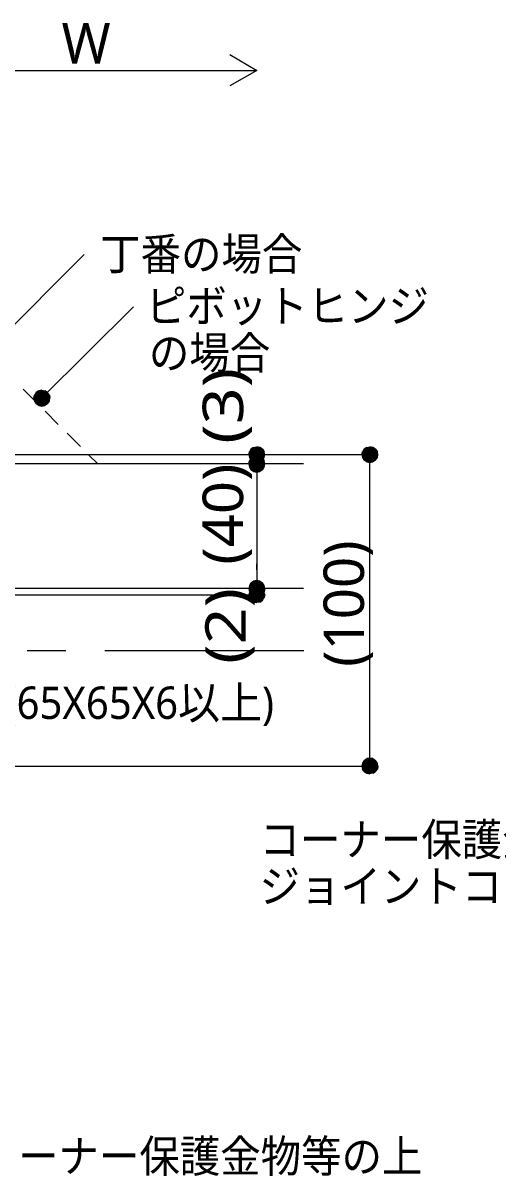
# Model space of a CAD drawing. Header units: millimetres. Extents: x 0 to 420, y 0 to 297.
# Drawn here: x 87.3 to 117.8, y 68.2 to 142.3 of the extents above; entities that cross this region are included whole.
import ezdxf
from ezdxf.enums import TextEntityAlignment as Align

# ---------------------------------------------------------------- set-up
doc = ezdxf.new("R2010")
doc.units = ezdxf.units.MM
doc.styles.add('kst32b', font='NotoSansJP-Variable.ttf')

msp = doc.modelspace()

# ---------------------------------------------------------------- hatches: boundary and pattern name
h = msp.add_hatch(color=7)
h.paths.add_polyline_path([(88.117, 118.554), (88.011, 118.385), (88.477, 118.195), (88.117, 118.554)])
h.paths.add_polyline_path([(88.011, 118.385), (88.477, 118.195), (87.969, 118.195), (88.011, 118.385)])
h.paths.add_polyline_path([(88.477, 118.195), (87.969, 118.195), (88.011, 117.983), (88.477, 118.195)])
for points in [[(88.286, 118.66), (88.117, 118.554), (88.477, 118.195), (88.286, 118.66)], [(102.764, 114.363), (102.807, 114.554), (102.299, 114.554), (102.764, 114.363)], [(110.046, 114.363), (110.067, 114.554), (109.559, 114.554), (110.046, 114.363)], [(102.764, 113.75), (102.807, 113.961), (102.299, 113.961), (102.764, 113.75)], [(101.812, 106.151), (101.769, 105.96), (102.299, 105.96), (101.812, 106.151)], [(101.812, 105.749), (101.769, 105.558), (102.299, 105.558), (101.812, 105.749)], [(109.093, 94.742), (109.051, 94.552), (109.559, 94.552), (109.093, 94.742)]]:
    msp.add_hatch(color=7).paths.add_polyline_path(points)
h = msp.add_hatch(color=7)
h.paths.add_polyline_path([(88.837, 118.554), (88.667, 118.66), (88.477, 118.195), (88.837, 118.554)])
h.paths.add_polyline_path([(88.667, 118.66), (88.477, 118.195), (88.477, 118.703), (88.667, 118.66)])
h.paths.add_polyline_path([(88.477, 118.195), (88.477, 118.703), (88.286, 118.66), (88.477, 118.195)])
h = msp.add_hatch(color=7)
h.paths.add_polyline_path([(88.963, 117.983), (88.985, 118.195), (88.477, 118.195), (88.963, 117.983)])
h.paths.add_polyline_path([(88.985, 118.195), (88.477, 118.195), (88.963, 118.385), (88.985, 118.195)])
h.paths.add_polyline_path([(88.477, 118.195), (88.963, 118.385), (88.837, 118.554), (88.477, 118.195)])
h = msp.add_hatch(color=7)
h.paths.add_polyline_path([(88.011, 117.983), (88.117, 117.814), (88.477, 118.195), (88.011, 117.983)])
h.paths.add_polyline_path([(88.117, 117.814), (88.477, 118.195), (88.286, 117.708), (88.117, 117.814)])
h.paths.add_polyline_path([(88.477, 118.195), (88.286, 117.708), (88.477, 117.665), (88.477, 118.195)])
h = msp.add_hatch(color=7)
h.paths.add_polyline_path([(88.477, 117.665), (88.667, 117.708), (88.477, 118.195), (88.477, 117.665)])
h.paths.add_polyline_path([(88.667, 117.708), (88.477, 118.195), (88.837, 117.814), (88.667, 117.708)])
h.paths.add_polyline_path([(88.477, 118.195), (88.837, 117.814), (88.963, 117.983), (88.477, 118.195)])
h = msp.add_hatch(color=7)
h.paths.add_polyline_path([(101.918, 114.914), (101.812, 114.745), (102.299, 114.554), (101.918, 114.914)])
h.paths.add_polyline_path([(101.812, 114.745), (102.299, 114.554), (101.769, 114.554), (101.812, 114.745)])
h.paths.add_polyline_path([(102.299, 114.554), (101.769, 114.554), (101.812, 114.363), (102.299, 114.554)])
h = msp.add_hatch(color=7)
h.paths.add_polyline_path([(102.489, 115.02), (102.299, 115.062), (102.299, 114.554), (102.489, 115.02)])
h.paths.add_polyline_path([(102.299, 115.062), (102.299, 114.554), (102.087, 115.02), (102.299, 115.062)])
h.paths.add_polyline_path([(102.299, 114.554), (102.087, 115.02), (101.918, 114.914), (102.299, 114.554)])
h = msp.add_hatch(color=7)
h.paths.add_polyline_path([(102.807, 114.554), (102.764, 114.745), (102.299, 114.554), (102.807, 114.554)])
h.paths.add_polyline_path([(102.764, 114.745), (102.299, 114.554), (102.658, 114.914), (102.764, 114.745)])
h.paths.add_polyline_path([(102.299, 114.554), (102.658, 114.914), (102.489, 115.02), (102.299, 114.554)])
h = msp.add_hatch(color=7)
h.paths.add_polyline_path([(109.199, 114.914), (109.093, 114.745), (109.559, 114.554), (109.199, 114.914)])
h.paths.add_polyline_path([(109.093, 114.745), (109.559, 114.554), (109.051, 114.554), (109.093, 114.745)])
h.paths.add_polyline_path([(109.559, 114.554), (109.051, 114.554), (109.093, 114.363), (109.559, 114.554)])
h = msp.add_hatch(color=7)
h.paths.add_polyline_path([(109.749, 115.02), (109.559, 115.062), (109.559, 114.554), (109.749, 115.02)])
h.paths.add_polyline_path([(109.559, 115.062), (109.559, 114.554), (109.368, 115.02), (109.559, 115.062)])
h.paths.add_polyline_path([(109.559, 114.554), (109.368, 115.02), (109.199, 114.914), (109.559, 114.554)])
h = msp.add_hatch(color=7)
h.paths.add_polyline_path([(110.067, 114.554), (110.046, 114.745), (109.559, 114.554), (110.067, 114.554)])
h.paths.add_polyline_path([(110.046, 114.745), (109.559, 114.554), (109.919, 114.914), (110.046, 114.745)])
h.paths.add_polyline_path([(109.559, 114.554), (109.919, 114.914), (109.749, 115.02), (109.559, 114.554)])
h = msp.add_hatch(color=7)
h.paths.add_polyline_path([(101.918, 114.321), (101.812, 114.152), (102.299, 113.961), (101.918, 114.321)])
h.paths.add_polyline_path([(101.812, 114.152), (102.299, 113.961), (101.769, 113.961), (101.812, 114.152)])
h.paths.add_polyline_path([(102.299, 113.961), (101.769, 113.961), (101.812, 113.75), (102.299, 113.961)])
h = msp.add_hatch(color=7)
h.paths.add_polyline_path([(101.812, 114.363), (101.918, 114.194), (102.299, 114.554), (101.812, 114.363)])
h.paths.add_polyline_path([(101.918, 114.194), (102.299, 114.554), (102.087, 114.088), (101.918, 114.194)])
h.paths.add_polyline_path([(102.299, 114.554), (102.087, 114.088), (102.299, 114.046), (102.299, 114.554)])
h = msp.add_hatch(color=7)
h.paths.add_polyline_path([(102.489, 114.427), (102.299, 114.469), (102.299, 113.961), (102.489, 114.427)])
h.paths.add_polyline_path([(102.299, 114.469), (102.299, 113.961), (102.087, 114.427), (102.299, 114.469)])
h.paths.add_polyline_path([(102.299, 113.961), (102.087, 114.427), (101.918, 114.321), (102.299, 113.961)])
h = msp.add_hatch(color=7)
h.paths.add_polyline_path([(102.299, 114.046), (102.489, 114.088), (102.299, 114.554), (102.299, 114.046)])
h.paths.add_polyline_path([(102.489, 114.088), (102.299, 114.554), (102.658, 114.194), (102.489, 114.088)])
h.paths.add_polyline_path([(102.299, 114.554), (102.658, 114.194), (102.764, 114.363), (102.299, 114.554)])
h = msp.add_hatch(color=7)
h.paths.add_polyline_path([(102.807, 113.961), (102.764, 114.152), (102.299, 113.961), (102.807, 113.961)])
h.paths.add_polyline_path([(102.764, 114.152), (102.299, 113.961), (102.658, 114.321), (102.764, 114.152)])
h.paths.add_polyline_path([(102.299, 113.961), (102.658, 114.321), (102.489, 114.427), (102.299, 113.961)])
h = msp.add_hatch(color=7)
h.paths.add_polyline_path([(109.093, 114.363), (109.199, 114.194), (109.559, 114.554), (109.093, 114.363)])
h.paths.add_polyline_path([(109.199, 114.194), (109.559, 114.554), (109.368, 114.088), (109.199, 114.194)])
h.paths.add_polyline_path([(109.559, 114.554), (109.368, 114.088), (109.559, 114.046), (109.559, 114.554)])
h = msp.add_hatch(color=7)
h.paths.add_polyline_path([(109.559, 114.046), (109.749, 114.088), (109.559, 114.554), (109.559, 114.046)])
h.paths.add_polyline_path([(109.749, 114.088), (109.559, 114.554), (109.919, 114.194), (109.749, 114.088)])
h.paths.add_polyline_path([(109.559, 114.554), (109.919, 114.194), (110.046, 114.363), (109.559, 114.554)])
h = msp.add_hatch(color=7)
h.paths.add_polyline_path([(101.812, 113.75), (101.918, 113.58), (102.299, 113.961), (101.812, 113.75)])
h.paths.add_polyline_path([(101.918, 113.58), (102.299, 113.961), (102.087, 113.475), (101.918, 113.58)])
h.paths.add_polyline_path([(102.299, 113.961), (102.087, 113.475), (102.299, 113.432), (102.299, 113.961)])
h = msp.add_hatch(color=7)
h.paths.add_polyline_path([(102.299, 113.432), (102.489, 113.475), (102.299, 113.961), (102.299, 113.432)])
h.paths.add_polyline_path([(102.489, 113.475), (102.299, 113.961), (102.658, 113.58), (102.489, 113.475)])
h.paths.add_polyline_path([(102.299, 113.961), (102.658, 113.58), (102.764, 113.75), (102.299, 113.961)])
h = msp.add_hatch(color=7)
h.paths.add_polyline_path([(101.769, 105.96), (101.812, 105.749), (102.299, 105.96), (101.769, 105.96)])
h.paths.add_polyline_path([(101.812, 105.749), (102.299, 105.96), (101.918, 105.6), (101.812, 105.749)])
h.paths.add_polyline_path([(102.299, 105.96), (101.918, 105.6), (102.087, 105.473), (102.299, 105.96)])
h = msp.add_hatch(color=7)
h.paths.add_polyline_path([(102.299, 106.468), (102.087, 106.426), (102.299, 105.96), (102.299, 106.468)])
h.paths.add_polyline_path([(102.087, 106.426), (102.299, 105.96), (101.918, 106.32), (102.087, 106.426)])
h.paths.add_polyline_path([(102.299, 105.96), (101.918, 106.32), (101.812, 106.151), (102.299, 105.96)])
h = msp.add_hatch(color=7)
h.paths.add_polyline_path([(102.299, 106.066), (102.087, 106.024), (102.299, 105.558), (102.299, 106.066)])
h.paths.add_polyline_path([(102.087, 106.024), (102.299, 105.558), (101.918, 105.918), (102.087, 106.024)])
h.paths.add_polyline_path([(102.299, 105.558), (101.918, 105.918), (101.812, 105.749), (102.299, 105.558)])
h = msp.add_hatch(color=7)
h.paths.add_polyline_path([(102.087, 105.473), (102.299, 105.431), (102.299, 105.96), (102.087, 105.473)])
h.paths.add_polyline_path([(102.299, 105.431), (102.299, 105.96), (102.489, 105.473), (102.299, 105.431)])
h.paths.add_polyline_path([(102.299, 105.96), (102.489, 105.473), (102.658, 105.6), (102.299, 105.96)])
h = msp.add_hatch(color=7)
h.paths.add_polyline_path([(102.764, 106.151), (102.658, 106.32), (102.299, 105.96), (102.764, 106.151)])
h.paths.add_polyline_path([(102.658, 106.32), (102.299, 105.96), (102.489, 106.426), (102.658, 106.32)])
h.paths.add_polyline_path([(102.299, 105.96), (102.489, 106.426), (102.299, 106.468), (102.299, 105.96)])
h = msp.add_hatch(color=7)
h.paths.add_polyline_path([(102.658, 105.6), (102.764, 105.749), (102.299, 105.96), (102.658, 105.6)])
h.paths.add_polyline_path([(102.764, 105.749), (102.299, 105.96), (102.807, 105.96), (102.764, 105.749)])
h.paths.add_polyline_path([(102.299, 105.96), (102.807, 105.96), (102.764, 106.151), (102.299, 105.96)])
h = msp.add_hatch(color=7)
h.paths.add_polyline_path([(102.764, 105.749), (102.658, 105.918), (102.299, 105.558), (102.764, 105.749)])
h.paths.add_polyline_path([(102.658, 105.918), (102.299, 105.558), (102.489, 106.024), (102.658, 105.918)])
h.paths.add_polyline_path([(102.299, 105.558), (102.489, 106.024), (102.299, 106.066), (102.299, 105.558)])
h = msp.add_hatch(color=7)
h.paths.add_polyline_path([(101.769, 105.558), (101.812, 105.368), (102.299, 105.558), (101.769, 105.558)])
h.paths.add_polyline_path([(101.812, 105.368), (102.299, 105.558), (101.918, 105.198), (101.812, 105.368)])
h.paths.add_polyline_path([(102.299, 105.558), (101.918, 105.198), (102.087, 105.071), (102.299, 105.558)])
h = msp.add_hatch(color=7)
h.paths.add_polyline_path([(102.087, 105.071), (102.299, 105.05), (102.299, 105.558), (102.087, 105.071)])
h.paths.add_polyline_path([(102.299, 105.05), (102.299, 105.558), (102.489, 105.071), (102.299, 105.05)])
h.paths.add_polyline_path([(102.299, 105.558), (102.489, 105.071), (102.658, 105.198), (102.299, 105.558)])
h = msp.add_hatch(color=7)
h.paths.add_polyline_path([(102.658, 105.198), (102.764, 105.368), (102.299, 105.558), (102.658, 105.198)])
h.paths.add_polyline_path([(102.764, 105.368), (102.299, 105.558), (102.807, 105.558), (102.764, 105.368)])
h.paths.add_polyline_path([(102.299, 105.558), (102.807, 105.558), (102.764, 105.749), (102.299, 105.558)])
h = msp.add_hatch(color=7)
h.paths.add_polyline_path([(109.559, 95.059), (109.368, 95.038), (109.559, 94.552), (109.559, 95.059)])
h.paths.add_polyline_path([(109.368, 95.038), (109.559, 94.552), (109.199, 94.911), (109.368, 95.038)])
h.paths.add_polyline_path([(109.559, 94.552), (109.199, 94.911), (109.093, 94.742), (109.559, 94.552)])
h = msp.add_hatch(color=7)
h.paths.add_polyline_path([(110.046, 94.742), (109.919, 94.911), (109.559, 94.552), (110.046, 94.742)])
h.paths.add_polyline_path([(109.919, 94.911), (109.559, 94.552), (109.749, 95.038), (109.919, 94.911)])
h.paths.add_polyline_path([(109.559, 94.552), (109.749, 95.038), (109.559, 95.059), (109.559, 94.552)])
h = msp.add_hatch(color=7)
h.paths.add_polyline_path([(109.051, 94.552), (109.093, 94.361), (109.559, 94.552), (109.051, 94.552)])
h.paths.add_polyline_path([(109.093, 94.361), (109.559, 94.552), (109.199, 94.192), (109.093, 94.361)])
h.paths.add_polyline_path([(109.559, 94.552), (109.199, 94.192), (109.368, 94.086), (109.559, 94.552)])
h = msp.add_hatch(color=7)
h.paths.add_polyline_path([(109.368, 94.086), (109.559, 94.043), (109.559, 94.552), (109.368, 94.086)])
h.paths.add_polyline_path([(109.559, 94.043), (109.559, 94.552), (109.749, 94.086), (109.559, 94.043)])
h.paths.add_polyline_path([(109.559, 94.552), (109.749, 94.086), (109.919, 94.192), (109.559, 94.552)])
h = msp.add_hatch(color=7)
h.paths.add_polyline_path([(109.919, 94.192), (110.046, 94.361), (109.559, 94.552), (109.919, 94.192)])
h.paths.add_polyline_path([(110.046, 94.361), (109.559, 94.552), (110.067, 94.552), (110.046, 94.361)])
h.paths.add_polyline_path([(109.559, 94.552), (110.067, 94.552), (110.046, 94.742), (109.559, 94.552)])

# ---------------------------------------------------------------- linework, layer by layer
at = {"lineweight": 13}
for points in [[(100.563, 140.25), (102.299, 139.234), (100.563, 138.239)], [(81.365, 139.234), (102.299, 139.234)], [(79.968, 116.163), (91.207, 127.402)], [(88.477, 118.195), (94.361, 124.058)], [(88.117, 117.919), (87.27, 118.766)], [(89.535, 116.501), (88.688, 117.348)], [(90.953, 115.083), (90.107, 115.93)], [(82.973, 114.554), (109.559, 114.554)], [(82.973, 94.552), (109.559, 94.552), (109.559, 114.554)], [(92.075, 113.961), (91.504, 114.512)], [(102.299, 114.554), (102.299, 106.362)], [(105.283, 113.961), (79.968, 113.961)], [(102.299, 107.146), (102.299, 107.548)], [(102.299, 106.743), (102.299, 106.362), (102.32, 106.362)], [(105.283, 105.96), (79.968, 105.96)], [(82.973, 105.558), (102.32, 105.558)], [(90.022, 101.96), (87.524, 101.96)], [(105.304, 101.96), (92.52, 101.96)]]:
    msp.add_lwpolyline(points, dxfattribs=at)
at = {"lineweight": 0}
for points in [[(88.117, 118.554), (88.011, 118.385), (88.477, 118.195)], [(88.286, 118.66), (88.117, 118.554), (88.477, 118.195)], [(88.477, 118.195), (88.477, 118.703), (88.286, 118.66)], [(88.667, 118.66), (88.477, 118.195), (88.477, 118.703)], [(88.837, 118.554), (88.667, 118.66), (88.477, 118.195)], [(88.477, 118.195), (88.963, 118.385), (88.837, 118.554)], [(88.011, 118.385), (88.477, 118.195), (87.969, 118.195)], [(88.477, 118.195), (87.969, 118.195), (88.011, 117.983)], [(88.011, 117.983), (88.117, 117.814), (88.477, 118.195)], [(88.117, 117.814), (88.477, 118.195), (88.286, 117.708)], [(88.477, 118.195), (88.286, 117.708), (88.477, 117.665)], [(88.985, 118.195), (88.477, 118.195), (88.963, 118.385)], [(88.477, 117.665), (88.667, 117.708), (88.477, 118.195)], [(88.667, 117.708), (88.477, 118.195), (88.837, 117.814)], [(88.477, 118.195), (88.837, 117.814), (88.963, 117.983)], [(88.963, 117.983), (88.985, 118.195), (88.477, 118.195)], [(101.918, 114.914), (101.812, 114.745), (102.299, 114.554)], [(102.299, 114.554), (102.087, 115.02), (101.918, 114.914)], [(102.299, 115.062), (102.299, 114.554), (102.087, 115.02)], [(102.489, 115.02), (102.299, 115.062), (102.299, 114.554)], [(102.299, 114.554), (102.658, 114.914), (102.489, 115.02)], [(102.764, 114.745), (102.299, 114.554), (102.658, 114.914)], [(109.199, 114.914), (109.093, 114.745), (109.559, 114.554)], [(109.559, 114.554), (109.368, 115.02), (109.199, 114.914)], [(109.559, 115.062), (109.559, 114.554), (109.368, 115.02)], [(109.749, 115.02), (109.559, 115.062), (109.559, 114.554)], [(109.559, 114.554), (109.919, 114.914), (109.749, 115.02)], [(110.046, 114.745), (109.559, 114.554), (109.919, 114.914)], [(101.812, 114.745), (102.299, 114.554), (101.769, 114.554)], [(102.299, 114.554), (101.769, 114.554), (101.812, 114.363)], [(101.812, 114.152), (102.299, 113.961), (101.769, 113.961)], [(101.812, 114.363), (101.918, 114.194), (102.299, 114.554)], [(101.918, 114.321), (101.812, 114.152), (102.299, 113.961)], [(101.918, 114.194), (102.299, 114.554), (102.087, 114.088)], [(102.299, 113.961), (102.087, 114.427), (101.918, 114.321)], [(102.299, 114.554), (102.087, 114.088), (102.299, 114.046)], [(102.299, 114.469), (102.299, 113.961), (102.087, 114.427)], [(102.807, 114.554), (102.764, 114.745), (102.299, 114.554)], [(102.299, 114.046), (102.489, 114.088), (102.299, 114.554)], [(102.489, 114.088), (102.299, 114.554), (102.658, 114.194)], [(102.299, 114.554), (102.658, 114.194), (102.764, 114.363)], [(102.764, 114.363), (102.807, 114.554), (102.299, 114.554)], [(102.489, 114.427), (102.299, 114.469), (102.299, 113.961)], [(102.299, 113.961), (102.658, 114.321), (102.489, 114.427)], [(102.764, 114.152), (102.299, 113.961), (102.658, 114.321)], [(102.807, 113.961), (102.764, 114.152), (102.299, 113.961)], [(109.093, 114.745), (109.559, 114.554), (109.051, 114.554)], [(109.559, 114.554), (109.051, 114.554), (109.093, 114.363)], [(109.093, 114.363), (109.199, 114.194), (109.559, 114.554)], [(109.199, 114.194), (109.559, 114.554), (109.368, 114.088)], [(109.559, 114.554), (109.368, 114.088), (109.559, 114.046)], [(110.067, 114.554), (110.046, 114.745), (109.559, 114.554)], [(109.559, 114.046), (109.749, 114.088), (109.559, 114.554)], [(109.749, 114.088), (109.559, 114.554), (109.919, 114.194)], [(109.559, 114.554), (109.919, 114.194), (110.046, 114.363)], [(110.046, 114.363), (110.067, 114.554), (109.559, 114.554)], [(102.299, 113.961), (101.769, 113.961), (101.812, 113.75)], [(101.812, 113.75), (101.918, 113.58), (102.299, 113.961)], [(101.918, 113.58), (102.299, 113.961), (102.087, 113.475)], [(102.299, 113.961), (102.087, 113.475), (102.299, 113.432)], [(102.299, 113.432), (102.489, 113.475), (102.299, 113.961)], [(102.489, 113.475), (102.299, 113.961), (102.658, 113.58)], [(102.299, 113.961), (102.658, 113.58), (102.764, 113.75)], [(102.764, 113.75), (102.807, 113.961), (102.299, 113.961)], [(101.812, 106.151), (101.769, 105.96), (102.299, 105.96)], [(101.769, 105.96), (101.812, 105.749), (102.299, 105.96)], [(102.299, 105.96), (101.918, 106.32), (101.812, 106.151)], [(101.812, 105.749), (102.299, 105.96), (101.918, 105.6)], [(102.299, 105.558), (101.918, 105.918), (101.812, 105.749)], [(102.087, 106.426), (102.299, 105.96), (101.918, 106.32)], [(102.087, 106.024), (102.299, 105.558), (101.918, 105.918)], [(102.299, 105.96), (101.918, 105.6), (102.087, 105.473)], [(102.299, 106.468), (102.087, 106.426), (102.299, 105.96)], [(102.299, 106.066), (102.087, 106.024), (102.299, 105.558)], [(102.087, 105.473), (102.299, 105.431), (102.299, 105.96)], [(102.299, 105.96), (102.489, 106.426), (102.299, 106.468)], [(102.658, 106.32), (102.299, 105.96), (102.489, 106.426)], [(102.764, 106.151), (102.658, 106.32), (102.299, 105.96)], [(102.299, 105.96), (102.807, 105.96), (102.764, 106.151)], [(102.299, 105.558), (102.489, 106.024), (102.299, 106.066)], [(102.658, 105.918), (102.299, 105.558), (102.489, 106.024)], [(102.299, 105.431), (102.299, 105.96), (102.489, 105.473)], [(102.299, 105.96), (102.489, 105.473), (102.658, 105.6)], [(102.658, 105.6), (102.764, 105.749), (102.299, 105.96)], [(102.764, 105.749), (102.299, 105.96), (102.807, 105.96)], [(102.764, 105.749), (102.658, 105.918), (102.299, 105.558)], [(101.812, 105.749), (101.769, 105.558), (102.299, 105.558)], [(101.769, 105.558), (101.812, 105.368), (102.299, 105.558)], [(101.812, 105.368), (102.299, 105.558), (101.918, 105.198)], [(102.299, 105.558), (101.918, 105.198), (102.087, 105.071)], [(102.087, 105.071), (102.299, 105.05), (102.299, 105.558)], [(102.299, 105.558), (102.807, 105.558), (102.764, 105.749)], [(102.299, 105.05), (102.299, 105.558), (102.489, 105.071)], [(102.299, 105.558), (102.489, 105.071), (102.658, 105.198)], [(102.658, 105.198), (102.764, 105.368), (102.299, 105.558)], [(102.764, 105.368), (102.299, 105.558), (102.807, 105.558)], [(109.559, 94.552), (109.199, 94.911), (109.093, 94.742)], [(109.368, 95.038), (109.559, 94.552), (109.199, 94.911)], [(109.559, 95.059), (109.368, 95.038), (109.559, 94.552)], [(109.559, 94.552), (109.749, 95.038), (109.559, 95.059)], [(109.919, 94.911), (109.559, 94.552), (109.749, 95.038)], [(110.046, 94.742), (109.919, 94.911), (109.559, 94.552)], [(109.093, 94.742), (109.051, 94.552), (109.559, 94.552)], [(109.051, 94.552), (109.093, 94.361), (109.559, 94.552)], [(109.093, 94.361), (109.559, 94.552), (109.199, 94.192)], [(109.559, 94.552), (109.199, 94.192), (109.368, 94.086)], [(109.368, 94.086), (109.559, 94.043), (109.559, 94.552)], [(109.559, 94.552), (110.067, 94.552), (110.046, 94.742)], [(109.559, 94.043), (109.559, 94.552), (109.749, 94.086)], [(109.559, 94.552), (109.749, 94.086), (109.919, 94.192)], [(109.919, 94.192), (110.046, 94.361), (109.559, 94.552)], [(110.046, 94.361), (109.559, 94.552), (110.067, 94.552)]]:
    msp.add_lwpolyline(points, close=True, dxfattribs=at)

# ---------------------------------------------------------------- texts
at = {"style": 'kst32b'}
msp.add_text('W', height=2.599, dxfattribs=at).set_placement((89.747, 139.679))
for s, height, p, p2 in [('丁番の場合', 2.0791, (92.223, 126.407), (105.218, 126.407)), ('ピボットヒンジ', 2.0791, (95.165, 123.063), (113.358, 123.063)), ('の場合', 2.0791, (95.356, 120.057), (103.153, 120.057)), ('(3)', 2.5989, (101.41, 115.252), (101.41, 120.125)), ('(40)', 2.5989, (101.41, 107.484), (101.41, 113.982)), ('(100)', 2.5989, (109.178, 100.923), (109.178, 109.044)), ('(2)', 2.5989, (101.579, 101.113), (101.579, 105.986)), ('L-(65X65X6以上)', 2.07913, (83.905, 97.578), (103.396, 97.578)), ('コーナー保護金物等の上', 2.07913, (102.468, 88.794), (131.056, 88.794)), ('ジョイントコンパウンド塗り', 2.07913, (102.468, 85.788), (136.254, 85.788)), ('コーナー保護金物等の上', 2.07913, (84.349, 68.453), (112.937, 68.453))]:
    msp.add_text(s, height=height, dxfattribs=at).set_placement(p, p2, align=Align.FIT)

doc.saveas('drawing.dxf')
